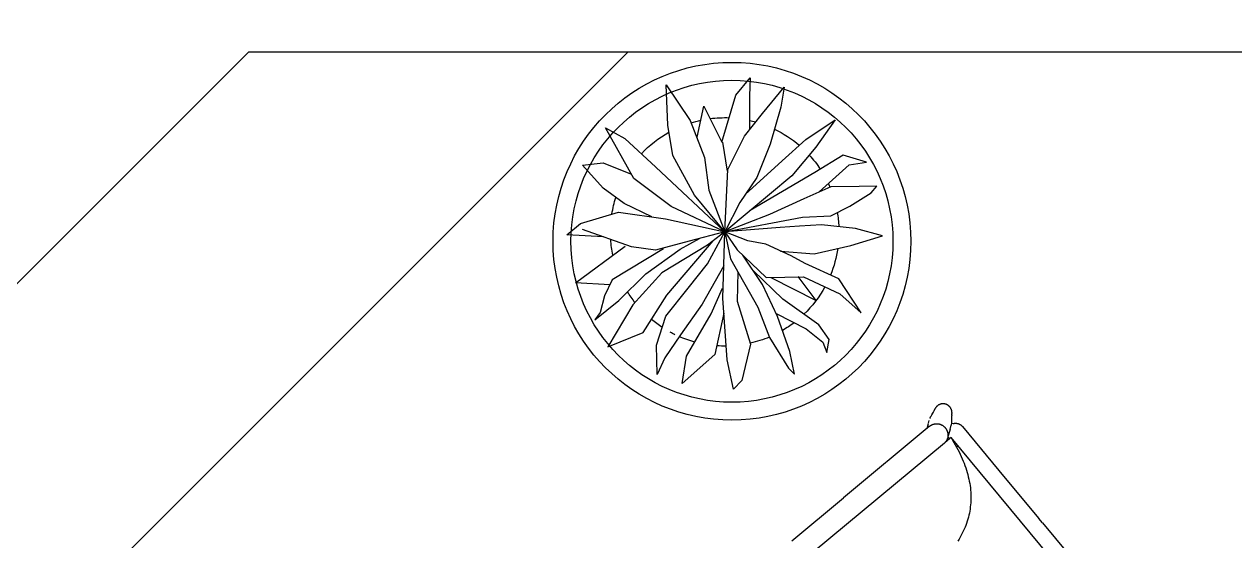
# Model space of a CAD drawing. Header units: millimetres. Extents: x 24870 to 27223, y 1839 to 3696.
# Drawn here: x 26509.9 to 26645.3, y 2935 to 2992.8 of the extents above; entities that cross this region are included whole.
import ezdxf

# ---------------------------------------------------------------- set-up
doc = ezdxf.new("R2010")
doc.units = ezdxf.units.MM
doc.layers.add('2-tef-aksesuar', color=30, linetype='Continuous')
doc.layers.add('2-tef-hareketli', color=251, linetype='Continuous')

# ---------------------------------------------------------------- blocks, each defined once
blk = doc.blocks.new('targe plan')
at = {"color": 0}
for p, q in [((2920.39, 86.16), (2920.39, 78.65)), ((2917.87, 66.06), (2917.88, 85.13)), ((2920.4, 66.18), (2920.39, 78.65)), ((2908.59, 71.66), (2908.51, 71.9)), ((2908.68, 71.42), (2908.59, 71.66)), ((2908.77, 71.19), (2908.68, 71.42)), ((2908.86, 70.97), (2908.77, 71.19)), ((2908.96, 70.74), (2908.86, 70.97)), ((2909.07, 70.53), (2908.96, 70.74)), ((2909.18, 70.31), (2909.07, 70.53)), ((2909.29, 70.1), (2909.18, 70.31)), ((2909.41, 69.9), (2909.29, 70.1)), ((2909.54, 69.69), (2909.41, 69.9)), ((2909.67, 69.5), (2909.54, 69.69)), ((2909.8, 69.3), (2909.67, 69.5)), ((2909.94, 69.11), (2909.8, 69.3)), ((2910.08, 68.93), (2909.94, 69.11)), ((2910.23, 68.75), (2910.08, 68.93)), ((2910.39, 68.57), (2910.23, 68.75)), ((2910.55, 68.4), (2910.39, 68.57)), ((2910.71, 68.23), (2910.55, 68.4)), ((2910.88, 68.07), (2910.71, 68.23)), ((2911.05, 67.91), (2910.88, 68.07)), ((2911.23, 67.75), (2911.05, 67.91)), ((2911.41, 67.6), (2911.23, 67.75)), ((2911.6, 67.45), (2911.41, 67.6)), ((2911.79, 67.31), (2911.6, 67.45)), ((2911.99, 67.17), (2911.79, 67.31)), ((2912.19, 67.03), (2911.99, 67.17)), ((2912.4, 66.9), (2912.19, 67.03)), ((2912.61, 66.77), (2912.4, 66.9)), ((2912.83, 66.65), (2912.61, 66.77)), ((2913.05, 66.53), (2912.83, 66.65)), ((2913.28, 66.42), (2913.05, 66.53)), ((2913.51, 66.3), (2913.28, 66.42)), ((2920.4, 66.5), (2920.72, 66.04)), ((2894.93, 65.09), (2917.89, 65.1)), ((2913.75, 66.2), (2913.51, 66.3)), ((2913.99, 66.1), (2913.75, 66.2)), ((2914.24, 66), (2913.99, 66.1)), ((2914.49, 65.9), (2914.24, 66)), ((2914.75, 65.81), (2914.49, 65.9)), ((2915.01, 65.73), (2914.75, 65.81)), ((2915.27, 65.65), (2915.01, 65.73)), ((2915.54, 65.57), (2915.27, 65.65)), ((2915.82, 65.49), (2915.54, 65.57)), ((2916.1, 65.43), (2915.82, 65.49)), ((2916.68, 65.3), (2916.1, 65.43)), ((2917.27, 65.19), (2916.68, 65.3)), ((2916.69, 65.1), (2916.69, 65.3)), ((2917.89, 65.1), (2917.27, 65.19)), ((2917.87, 66.03), (2917.87, 66.06)), ((2917.88, 65.99), (2917.88, 66.03)), ((2917.89, 65.95), (2917.88, 65.99)), ((2917.9, 65.9), (2917.89, 65.95)), ((2917.89, 65.31), (2917.89, 65.95)), ((2917.89, 65.1), (2917.89, 65.33)), ((2918.03, 65.33), (2917.89, 65.33)), ((2917.9, 65.86), (2917.9, 65.9)), ((2917.92, 65.82), (2917.9, 65.86)), ((2917.93, 65.78), (2917.92, 65.82)), ((2917.94, 65.74), (2917.93, 65.78)), ((2917.95, 65.7), (2917.94, 65.74)), ((2917.97, 65.66), (2917.95, 65.7)), ((2917.99, 65.62), (2917.97, 65.66)), ((2918, 65.58), (2917.99, 65.62)), ((2918.02, 65.55), (2918, 65.58)), ((2918.05, 65.51), (2918.02, 65.55)), ((2918.07, 65.33), (2918.03, 65.33)), ((2918.07, 65.47), (2918.05, 65.51)), ((2918.09, 65.44), (2918.07, 65.47)), ((2918.1, 65.32), (2918.07, 65.33)), ((2918.12, 65.4), (2918.09, 65.44)), ((2918.13, 65.32), (2918.1, 65.32)), ((2918.14, 65.37), (2918.12, 65.4)), ((2918.16, 65.32), (2918.13, 65.32)), ((2918.17, 65.34), (2918.14, 65.37)), ((2918.19, 65.31), (2918.16, 65.32)), ((2918.2, 65.31), (2918.17, 65.34)), ((2918.66, 64.61), (2918.18, 65.31)), ((2918.22, 65.27), (2918.2, 65.31)), ((2918.25, 65.24), (2918.22, 65.27)), ((2918.29, 65.22), (2918.25, 65.24)), ((2918.32, 65.19), (2918.29, 65.22)), ((2918.35, 65.16), (2918.32, 65.19)), ((2918.38, 65.14), (2918.35, 65.16)), ((2918.42, 65.11), (2918.38, 65.14)), ((2918.45, 65.09), (2918.42, 65.11)), ((2918.49, 65.07), (2918.45, 65.09)), ((2918.5, 65.08), (2918.47, 65.1)), ((2918.53, 65.04), (2918.49, 65.07)), ((2918.54, 65.05), (2918.5, 65.08)), ((2918.56, 65.02), (2918.53, 65.04)), ((2918.57, 65.03), (2918.54, 65.05)), ((2918.6, 65.01), (2918.56, 65.02)), ((2918.61, 65.02), (2918.57, 65.03)), ((2918.64, 64.99), (2918.6, 65.01)), ((2918.65, 65), (2918.61, 65.02)), ((2918.69, 64.98), (2918.65, 65)), ((2918.73, 64.97), (2918.69, 64.98)), ((2919.62, 64.98), (2919.57, 64.97)), ((2919.66, 65), (2919.62, 64.98)), ((2919.69, 65.02), (2919.66, 65)), ((2919.73, 65.04), (2919.69, 65.02)), ((2919.77, 65.06), (2919.73, 65.04)), ((2919.81, 65.08), (2919.77, 65.06)), ((2919.85, 65.11), (2919.81, 65.08)), ((2919.88, 65.13), (2919.85, 65.11)), ((2919.92, 65.16), (2919.88, 65.13)), ((2919.95, 65.18), (2919.92, 65.16)), ((2919.98, 65.21), (2919.95, 65.18)), ((2920.01, 65.24), (2919.98, 65.21)), ((2920.04, 65.27), (2920.01, 65.24)), ((2920.07, 65.3), (2920.04, 65.27)), ((2920.1, 65.34), (2920.07, 65.3)), ((2920.13, 65.37), (2920.1, 65.34)), ((2920.16, 65.4), (2920.13, 65.37)), ((2920.18, 65.44), (2920.16, 65.4)), ((2920.21, 65.48), (2920.18, 65.44)), ((2920.23, 65.51), (2920.21, 65.48)), ((2920.25, 65.55), (2920.23, 65.51)), ((2920.27, 65.59), (2920.25, 65.55)), ((2920.29, 65.63), (2920.27, 65.59)), ((2920.31, 65.67), (2920.29, 65.63)), ((2920.32, 65.71), (2920.31, 65.67)), ((2920.34, 65.75), (2920.32, 65.71)), ((2920.35, 65.79), (2920.34, 65.75)), ((2920.36, 65.83), (2920.35, 65.79)), ((2920.37, 65.88), (2920.36, 65.83)), ((2920.38, 65.92), (2920.37, 65.88)), ((2920.39, 65.96), (2920.38, 65.92)), ((2920.4, 66.05), (2920.39, 66)), ((2920.39, 66), (2920.39, 65.96)), ((2920.4, 66.18), (2920.4, 66.13)), ((2920.4, 66.13), (2920.4, 66.09)), ((2920.4, 66.09), (2920.4, 66.05)), ((2920.74, 66.01), (2920.92, 65.75)), ((2921.04, 65.56), (2921.07, 65.51)), ((2921.07, 65.51), (2921.09, 65.46)), ((2921.09, 65.46), (2921.12, 65.41)), ((2921.12, 65.41), (2921.14, 65.37)), ((2921.14, 65.37), (2921.16, 65.32)), ((2921.16, 65.32), (2921.17, 65.28)), ((2921.17, 65.28), (2921.21, 65.2)), ((2921.21, 65.2), (2921.23, 65.12)), ((2921.23, 65.12), (2921.29, 64.92)), ((2918.66, 64.61), (2918.96, 64.2)), ((2918.75, 63.62), (2918.72, 63.6)), ((2918.77, 64.95), (2918.73, 64.97)), ((2918.77, 63.65), (2918.75, 63.62)), ((2918.81, 64.94), (2918.77, 64.95)), ((2918.79, 63.67), (2918.77, 63.65)), ((2918.81, 63.7), (2918.79, 63.67)), ((2918.85, 64.93), (2918.81, 64.94)), ((2918.83, 63.73), (2918.81, 63.7)), ((2919.07, 64.06), (2918.83, 63.73)), ((2918.89, 64.92), (2918.85, 64.93)), ((2918.87, 63.78), (2918.86, 63.75)), ((2918.89, 63.81), (2918.87, 63.78)), ((2918.93, 64.91), (2918.89, 64.92)), ((2918.91, 63.84), (2918.89, 63.81)), ((2918.93, 63.87), (2918.91, 63.84)), ((2918.97, 64.91), (2918.93, 64.91)), ((2918.94, 63.9), (2918.93, 63.87)), ((2919, 64.15), (2918.96, 64.2)), ((2919.01, 64.9), (2918.97, 64.91)), ((2919.04, 64.1), (2919, 64.15)), ((2919.15, 64.89), (2919.01, 64.9)), ((2919.07, 64.06), (2919.04, 64.1)), ((2919.11, 64.02), (2919.07, 64.06)), ((2919.15, 63.98), (2919.11, 64.02)), ((2919.19, 64.89), (2919.15, 64.89)), ((2919.19, 63.94), (2919.15, 63.98)), ((2919.24, 64.9), (2919.19, 64.89)), ((2919.22, 63.91), (2919.19, 63.94)), ((2919.26, 63.88), (2919.22, 63.91)), ((2919.28, 64.9), (2919.24, 64.9)), ((2919.33, 63.82), (2919.26, 63.88)), ((2919.32, 64.91), (2919.28, 64.9)), ((2919.37, 64.91), (2919.32, 64.91)), ((2919.5, 63.68), (2919.33, 63.82)), ((2919.41, 64.92), (2919.37, 64.91)), ((2919.45, 64.93), (2919.41, 64.92)), ((2919.49, 64.94), (2919.45, 64.93)), ((2919.53, 64.95), (2919.49, 64.94)), ((2919.6, 63.6), (2919.5, 63.68)), ((2919.57, 64.97), (2919.53, 64.95)), ((2921.29, 64.92), (2921.34, 64.8)), ((2921.34, 64.8), (2921.36, 64.75)), ((2921.36, 64.75), (2921.38, 64.7)), ((2921.38, 64.7), (2921.4, 64.65)), ((2921.4, 64.65), (2921.4, 64.63)), ((2921.4, 64.63), (2921.41, 64.61)), ((2921.41, 64.61), (2921.42, 64.59)), ((2921.42, 64.59), (2921.43, 64.57)), ((2921.43, 64.57), (2921.44, 64.56)), ((2921.44, 64.56), (2921.45, 64.54)), ((2921.47, 64.51), (2921.45, 64.54)), ((2921.49, 64.48), (2921.47, 64.51)), ((2921.5, 64.45), (2921.49, 64.48)), ((2921.52, 64.42), (2921.5, 64.45)), ((2921.53, 64.39), (2921.52, 64.42)), ((2921.52, 63.61), (2921.53, 63.64)), ((2921.54, 64.35), (2921.53, 64.39)), ((2921.53, 63.64), (2921.54, 63.68)), ((2921.55, 64.32), (2921.54, 64.35)), ((2921.54, 63.68), (2921.55, 63.71)), ((2921.56, 64.29), (2921.55, 64.32)), ((2921.55, 63.71), (2921.56, 63.74)), ((2921.57, 64.25), (2921.56, 64.29)), ((2921.56, 63.74), (2921.57, 63.77)), ((2921.58, 64.22), (2921.57, 64.25)), ((2921.57, 63.77), (2921.58, 63.81)), ((2921.59, 64.19), (2921.58, 64.22)), ((2921.58, 63.81), (2921.59, 63.84)), ((2921.59, 64.15), (2921.59, 64.19)), ((2921.6, 64.12), (2921.59, 64.15)), ((2921.59, 63.88), (2921.6, 63.91)), ((2921.59, 63.84), (2921.59, 63.88)), ((2921.6, 64.08), (2921.6, 64.12)), ((2921.6, 64.05), (2921.6, 64.08)), ((2921.6, 64.01), (2921.6, 64.05)), ((2921.6, 63.98), (2921.6, 64.01)), ((2921.6, 63.95), (2921.6, 63.98)), ((2921.6, 63.91), (2921.6, 63.95)), ((2904.03, 63.33), (2883.22, 63.33)), ((2904.03, 63.33), (2904.67, 63.33)), ((2910.53, 63.33), (2904.67, 63.33)), ((2918.03, 63.33), (2910.53, 63.33)), ((2918.07, 63.33), (2918.03, 63.33)), ((2918.1, 63.33), (2918.07, 63.33)), ((2918.14, 63.33), (2918.1, 63.33)), ((2918.17, 63.34), (2918.14, 63.33)), ((2918.21, 63.34), (2918.17, 63.34)), ((2918.24, 63.35), (2918.21, 63.34)), ((2918.27, 63.35), (2918.24, 63.35)), ((2918.31, 63.36), (2918.27, 63.35)), ((2918.34, 63.37), (2918.31, 63.36)), ((2918.37, 63.38), (2918.34, 63.37)), ((2918.4, 63.4), (2918.37, 63.38)), ((2918.44, 63.41), (2918.4, 63.4)), ((2918.47, 63.42), (2918.44, 63.41)), ((2918.5, 63.44), (2918.47, 63.42)), ((2918.53, 63.46), (2918.5, 63.44)), ((2918.56, 63.47), (2918.53, 63.46)), ((2918.59, 63.49), (2918.56, 63.47)), ((2918.61, 63.51), (2918.59, 63.49)), ((2918.64, 63.53), (2918.61, 63.51)), ((2918.67, 63.55), (2918.64, 63.53)), ((2918.7, 63.58), (2918.67, 63.55)), ((2918.72, 63.6), (2918.7, 63.58)), ((2919.64, 63.56), (2919.6, 63.6)), ((2919.68, 63.53), (2919.64, 63.56)), ((2919.72, 63.49), (2919.68, 63.53)), ((2919.74, 63.48), (2919.72, 63.49)), ((2919.75, 63.46), (2919.74, 63.48)), ((2919.77, 63.44), (2919.75, 63.46)), ((2919.78, 63.43), (2919.77, 63.44)), ((2919.79, 63.41), (2919.78, 63.43)), ((2919.81, 63.4), (2919.79, 63.41)), ((2919.81, 63.4), (2919.83, 63.37)), ((2919.83, 63.37), (2919.85, 63.35)), ((2919.85, 63.35), (2919.87, 63.32)), ((2919.87, 63.32), (2919.9, 63.3)), ((2919.9, 63.3), (2919.92, 63.27)), ((2919.92, 63.27), (2919.95, 63.25)), ((2919.95, 63.25), (2919.98, 63.23)), ((2919.98, 63.23), (2920, 63.21)), ((2920, 63.21), (2920.03, 63.19)), ((2920.03, 63.19), (2920.06, 63.17)), ((2920.06, 63.17), (2920.09, 63.15)), ((2920.09, 63.15), (2920.12, 63.13)), ((2920.12, 63.13), (2920.15, 63.12)), ((2920.15, 63.12), (2920.18, 63.1)), ((2920.18, 63.1), (2920.21, 63.09)), ((2920.21, 63.09), (2920.25, 63.08)), ((2920.25, 63.08), (2920.28, 63.06)), ((2920.28, 63.06), (2920.31, 63.05)), ((2920.31, 63.05), (2920.35, 63.04)), ((2920.35, 63.04), (2920.38, 63.04)), ((2920.38, 63.04), (2920.41, 63.03)), ((2920.41, 63.03), (2920.45, 63.02)), ((2920.45, 63.02), (2920.48, 63.02)), ((2920.48, 63.02), (2920.52, 63.02)), ((2920.52, 63.02), (2920.55, 63.01)), ((2920.55, 63.01), (2920.58, 63.01)), ((2920.58, 63.01), (2920.62, 63.01)), ((2920.62, 63.01), (2920.65, 63.01)), ((2920.65, 63.01), (2920.69, 63.02)), ((2920.69, 63.02), (2920.72, 63.02)), ((2920.72, 63.02), (2920.76, 63.02)), ((2920.76, 63.02), (2920.79, 63.03)), ((2920.79, 63.03), (2920.82, 63.04)), ((2920.82, 63.04), (2920.86, 63.05)), ((2920.86, 63.05), (2920.89, 63.05)), ((2920.89, 63.05), (2920.92, 63.07)), ((2920.92, 63.07), (2920.96, 63.08)), ((2920.96, 63.08), (2920.99, 63.09)), ((2920.99, 63.09), (2921.02, 63.1)), ((2921.02, 63.1), (2921.05, 63.12)), ((2921.05, 63.12), (2921.08, 63.14)), ((2921.08, 63.14), (2921.11, 63.15)), ((2921.11, 63.15), (2921.14, 63.17)), ((2921.14, 63.17), (2921.17, 63.19)), ((2921.17, 63.19), (2921.2, 63.21)), ((2921.2, 63.21), (2921.23, 63.23)), ((2921.23, 63.23), (2921.25, 63.25)), ((2921.25, 63.25), (2921.28, 63.28)), ((2921.28, 63.28), (2921.3, 63.3)), ((2921.3, 63.3), (2921.33, 63.32)), ((2921.33, 63.32), (2921.35, 63.35)), ((2921.35, 63.35), (2921.37, 63.38)), ((2921.37, 63.38), (2921.39, 63.4)), ((2921.39, 63.4), (2921.41, 63.43)), ((2921.41, 63.43), (2921.43, 63.46)), ((2921.43, 63.46), (2921.45, 63.49)), ((2921.45, 63.49), (2921.47, 63.52)), ((2921.47, 63.52), (2921.49, 63.55)), ((2921.49, 63.55), (2921.5, 63.58)), ((2921.5, 63.58), (2921.52, 63.61))]:
    blk.add_line(p, q, dxfattribs=at)
blk = doc.blocks.new('TREEI')
at = {"color": 63, "true_color": 0xafc95e}
for p, q in [((0.0056, 0.1442), (0.0085, 0.1517)), ((0.0085, 0.1517), (0.0132, 0.1298)), ((-0.0406, 0.1373), (-0.0511, 0.1417)), ((-0.0511, 0.1417), (-0.0458, 0.1135)), ((0.0003, 0.1098), (0.0056, 0.1442)), ((0.0459, 0.1342), (0.0453, 0.1448)), ((0.0453, 0.1448), (0.0523, 0.1342)), ((-0.0189, 0.1085), (-0.0406, 0.1373)), ((0.0132, 0.1298), (0.0155, 0.0941)), ((0.036, 0.116), (0.0459, 0.1342)), ((0.0523, 0.1342), (0.0488, 0.1173)), ((-0.0546, 0.1041), (-0.0943, 0.1173)), ((-0.0943, 0.1173), (-0.0803, 0.0948)), ((0.0488, 0.1173), (0.0266, 0.081)), ((0.0792, 0.0979), (0.0909, 0.1229)), ((0.0909, 0.1229), (0.0839, 0.0841)), ((-0.0458, 0.1135), (-0.026, 0.0572)), ((-0.0143, 0.0653), (-0.0189, 0.1085)), ((0.0015, 0.0785), (0.0003, 0.1098)), ((0.0154, 0.091), (0.036, 0.116)), ((-0.1001, 0.0879), (-0.113, 0.0998)), ((-0.113, 0.0998), (-0.1025, 0.0735)), ((-0.0803, 0.0948), (-0.0423, 0.0666)), ((-0.0308, 0.0709), (-0.0546, 0.1041)), ((0.0155, 0.0941), (0.0144, 0.0603)), ((0.0243, 0.0572), (0.0558, 0.0948)), ((0.0558, 0.0948), (0.0488, 0.0666)), ((0.0535, 0.0691), (0.0792, 0.0979)), ((-0.0774, 0.0735), (-0.1001, 0.0879)), ((0.0839, 0.0841), (0.0599, 0.0578)), ((-0.1025, 0.0735), (-0.0832, 0.0516)), ((-0.0464, 0.0547), (-0.0774, 0.0735)), ((-0.0043, 0.0253), (0.0015, 0.0785)), ((0.0266, 0.081), (0.0112, 0.0443)), ((-0.0423, 0.0666), (-0.0224, 0.0484)), ((-0.0028, 0.0397), (-0.0143, 0.0653)), ((0.0144, 0.0603), (0.008, 0.0266)), ((0.0202, 0.0553), (0.0535, 0.0691)), ((0.0716, 0.0528), (0.1072, 0.0591)), ((0.1072, 0.0591), (0.1388, 0.0628)), ((0.1388, 0.0628), (0.1178, 0.0459)), ((-0.1463, 0.0566), (-0.1095, 0.0572)), ((-0.1083, 0.029), (-0.1463, 0.0566)), ((-0.1095, 0.0572), (-0.0744, 0.0334)), ((-0.0832, 0.0516), (-0.0528, 0.0353)), ((-0.0129, 0.0289), (-0.0464, 0.0547)), ((-0.026, 0.0572), (0.0009, -0.0007)), ((0.005, 0.0197), (0.0202, 0.0553)), ((0.043, 0.0376), (0.0716, 0.0528)), ((0.0599, 0.0578), (0.0506, 0.0459)), ((-0.0528, 0.0353), (-0.0265, 0.0209)), ((0.0506, 0.0459), (0.0325, 0.0259)), ((0.1178, 0.0459), (0.0891, 0.0297)), ((-0.1399, 0.0234), (-0.1474, 0.0278)), ((-0.1474, 0.0278), (-0.1188, 0.0197)), ((-0.1299, 0.0103), (-0.1399, 0.0234)), ((-0.0703, 0.0115), (-0.1083, 0.029)), ((-0.0744, 0.0334), (-0.0129, 0.0029)), ((0.0009, -0.0007), (-0.0043, 0.0253)), ((0.0325, 0.0259), (0.0179, 0.0159)), ((0.0891, 0.0297), (0.0693, 0.0228)), ((0.0751, 0.0159), (0.1008, 0.0253)), ((0.1008, 0.0253), (0.1213, 0.024)), ((0.1213, 0.024), (0.1452, 0.0203)), ((-0.1188, 0.0197), (-0.0849, 0.0065)), ((-0.0265, 0.0209), (0.0009, -0.0007)), ((0.0009, -0.0007), (0.005, 0.0197)), ((0.0517, 0.0165), (0.0009, -0.0007)), ((0.0179, 0.0159), (0.0009, -0.0007)), ((0.0009, -0.0007), (0.0751, 0.0159)), ((0.0693, 0.0228), (0.0517, 0.0165)), ((0.1528, 0.0165), (0.137, 0.0103)), ((0.1452, 0.0203), (0.1528, 0.0165)), ((-0.1209, 0.0024), (-0.1504, -0.0123)), ((-0.1171, -0.001), (-0.1299, 0.0103)), ((-0.0849, 0.0065), (-0.0452, -0.0023)), ((-0.0195, 0.0046), (-0.0703, 0.0115)), ((0.0009, -0.0007), (-0.0195, 0.0046)), ((0.0471, 0.0009), (0.0009, -0.0007)), ((0.0833, 0.0002), (0.0471, 0.0009)), ((0.1119, -0.0004), (0.0833, 0.0002)), ((0.137, 0.0103), (0.1119, -0.0004)), ((-0.0598, -0.0091), (-0.1171, -0.001)), ((-0.0674, -0.011), (-0.0873, -0.0229)), ((-0.0341, -0.006), (-0.0674, -0.011)), ((-0.0464, -0.0348), (0.0009, -0.0007)), ((-0.0452, -0.0023), (-0.024, -0.0046)), ((0.0009, -0.0007), (-0.037, -0.0436)), ((-0.0353, -0.0842), (0.0009, -0.0007)), ((0.0009, -0.0007), (-0.0341, -0.006)), ((0.0009, -0.0007), (-0.0119, -0.0448)), ((0.0027, -0.0436), (0.0009, -0.0007)), ((0.0009, -0.0007), (0.0272, -0.0548)), ((0.0255, -0.021), (0.0009, -0.0007)), ((0.0815, -0.0248), (0.0009, -0.0007)), ((0.1032, -0.0191), (0.0315, -0.0098)), ((0.0997, -0.0001), (0.1364, -0.0129)), ((0.1528, -0.0085), (0.1347, -0.0235)), ((0.1364, -0.0129), (0.1528, -0.0085)), ((-0.1504, -0.0123), (-0.0925, -0.026)), ((-0.0873, -0.0229), (-0.124, -0.0568)), ((0.05, -0.0367), (0.0255, -0.021)), ((0.1347, -0.0235), (0.1032, -0.0191)), ((-0.0855, -0.0586), (-0.0464, -0.0348)), ((0.0333, -0.026), (0.0786, -0.0417)), ((0.1137, -0.0411), (0.0815, -0.0248)), ((-0.1083, -0.0423), (-0.1399, -0.058)), ((-0.0578, -0.0417), (-0.0774, -0.0642)), ((-0.037, -0.0436), (-0.0592, -0.0824)), ((-0.0119, -0.0448), (-0.016, -0.088)), ((0.0114, -0.0742), (0.0027, -0.0436)), ((0.0745, -0.0611), (0.05, -0.0367)), ((0.0786, -0.0417), (0.1078, -0.0517)), ((0.1411, -0.058), (0.1137, -0.0411)), ((-0.1399, -0.058), (-0.1235, -0.063)), ((0.033, -0.0811), (0.026, -0.0536)), ((0.0272, -0.0548), (0.0547, -0.078)), ((0.1078, -0.0517), (0.1411, -0.058)), ((-0.1235, -0.063), (-0.0855, -0.0586)), ((-0.0774, -0.0642), (-0.0902, -0.0855)), ((0.0979, -0.0899), (0.0745, -0.0611)), ((0.0126, -0.1124), (0.0114, -0.0742)), ((0.0301, -0.1199), (0.0325, -0.0811)), ((0.0325, -0.0811), (0.0628, -0.1174)), ((0.0547, -0.078), (0.0792, -0.0911)), ((-0.0902, -0.0855), (-0.0996, -0.1137)), ((-0.0803, -0.108), (-0.0604, -0.088)), ((-0.0592, -0.0824), (-0.0651, -0.1381)), ((-0.0522, -0.1212), (-0.0353, -0.0842)), ((-0.016, -0.088), (-0.009, -0.1168)), ((0.0745, -0.1118), (0.0617, -0.0817)), ((0.0792, -0.0911), (0.1084, -0.1062)), ((0.1084, -0.1062), (0.0979, -0.0899)), ((0.0126, -0.0949), (0.0301, -0.1199)), ((-0.0996, -0.1137), (-0.0803, -0.108)), ((0.005, -0.1531), (0.0126, -0.1124)), ((0.0821, -0.1274), (0.0745, -0.1118)), ((-0.0651, -0.1381), (-0.0522, -0.1212)), ((-0.009, -0.1168), (0.005, -0.1531)), ((0.0628, -0.1174), (0.0821, -0.1274))]:
    blk.add_line(p, q, dxfattribs=at)
for start, end in [(90.2669, 100.3176), (75.8744, 82.8333), (112.5698, 117.2676), (52.0008, 69.3621), (128.5172, 136.7777), (139.0957, 141.7689), (31.5426, 45.4516), (146.4111, 153.1838), (13.4218, 20.6016), (165.0446, 171.5762), (358.2776, 0.2322), (191.5019, 199.4338), (340.9505, 349.9228), (319.0773, 333.9888), (212.2939, 220.8052), (305.7774, 308.9587), (246.3853, 263.9953), (285.8654, 295.508), (276.0879, 281.1845)]:
    blk.add_arc((0.0009, -0.0007), 0.11, start, end, dxfattribs=at)

msp = doc.modelspace()

# ---------------------------------------------------------------- linework, layer by layer
for p, q in [((26420.017, 2874.684), (26535.017, 2989.684)), ((26535.017, 2989.684), (27100.017, 2989.684)), ((26556.23, 2968.471), (26577.443, 2989.684)), ((26441.23, 2853.471), (26556.23, 2968.471))]:
    msp.add_line(p, q)
at = {"layer": '2-tef-hareketli'}
for radius in [20, 18]:
    msp.add_circle((26589.047, 2968.495), radius, dxfattribs=at)

# ---------------------------------------------------------------- block references
at = {"layer": '2-tef-aksesuar', "lineweight": 0, "xscale": -116.1216000000003, "yscale": 116.1216000000003, "zscale": 116.1216000000003, "rotation": 203.2467780166511}
msp.add_blockref('TREEI', (26588.179, 2969.424), dxfattribs=at)
at = {"layer": '2-tef-hareketli', "rotation": 129.7262793843975}
msp.add_blockref('targe plan', (28528.498, 743.975), dxfattribs=at)

doc.saveas('drawing.dxf')
